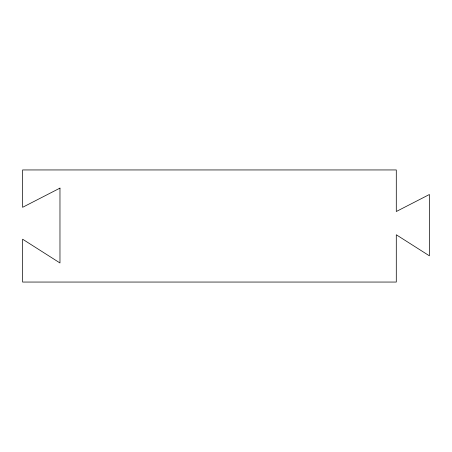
<?xml version="1.0" encoding="UTF-8"?>
<svg xmlns="http://www.w3.org/2000/svg" width="452" height="452" viewBox="0 0 452 452"><rect width="100%" height="100%" fill="white"/><g stroke="black" fill="none" stroke-linecap="round" stroke-linejoin="round"><path stroke-width="0.68" d="M59.969 188.117L22.6 207.315L22.6 169.946L396.291 169.946L396.291 211.519L429.4 194.507L429.4 255.826L396.291 234.774L396.291 282.054L22.6 282.054L22.6 239.198L59.969 262.968L59.969 188.117"/></g></svg>
